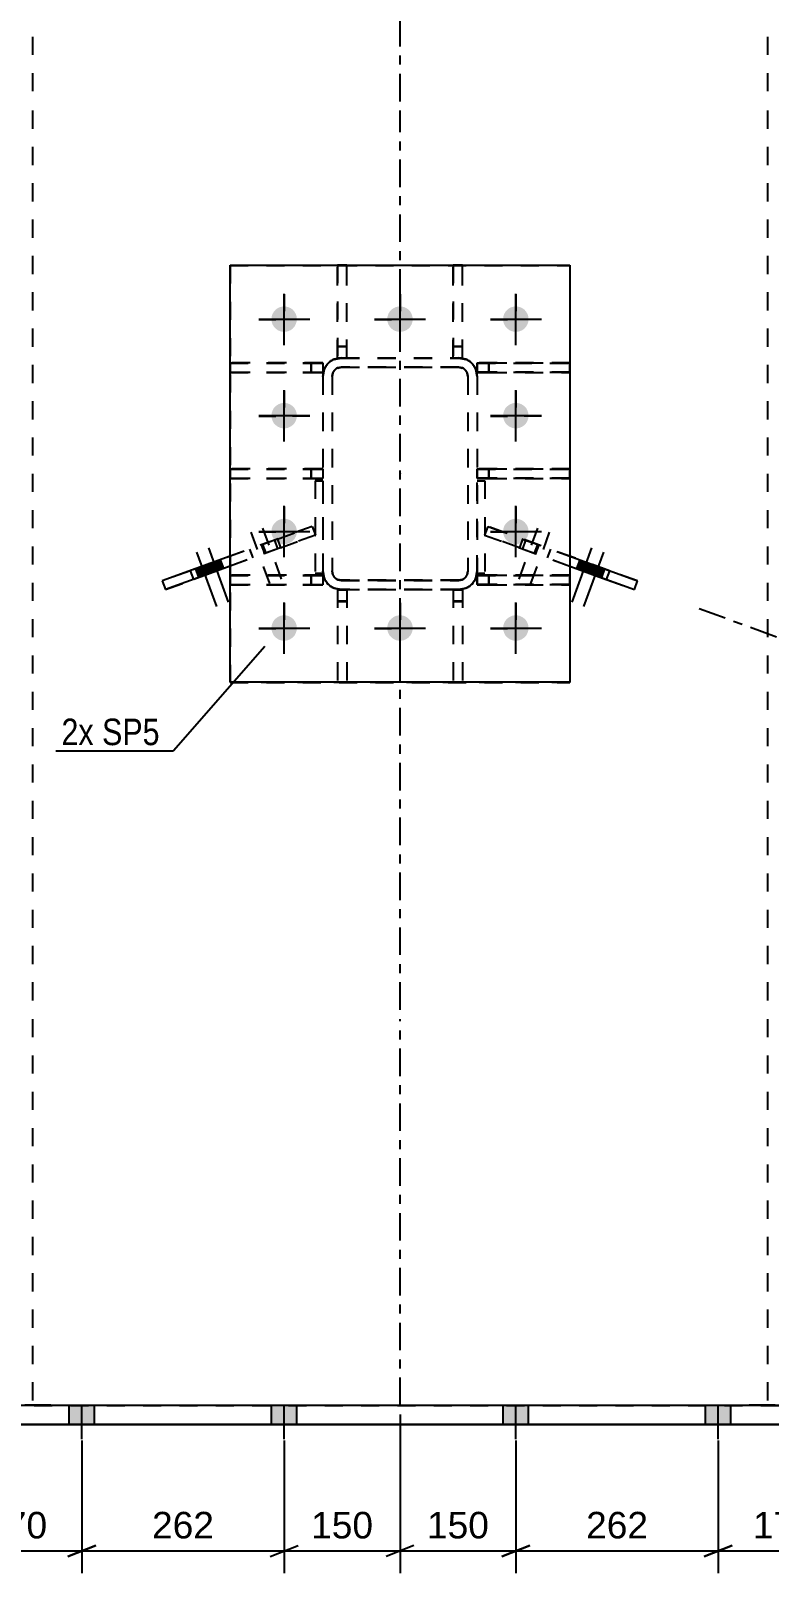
# Model space of a CAD drawing. Header units: millimetres. Extents: x -160 to 681, y -274 to 320.
# Drawn here: x 343.2 to 422.8, y -18.1 to 148.3 of the extents above; entities that cross this region are included whole.
import ezdxf

# ---------------------------------------------------------------- set-up
doc = ezdxf.new("R2010")
doc.units = ezdxf.units.MM
doc.linetypes.add('DXK_LINE_DOT2', pattern=[3.9198, 1.9599, -1.9599])
doc.linetypes.add('DXK_LINE_DOT3', pattern=[5.9187, 2.979, -0.9799, 0.9799, -0.9799])
doc.styles.add('Arial', font='ARIAL.TTF', dxfattribs={"height": 0.2})
doc.styles.add('Arial Narrow', font='ARIALN.TTF', dxfattribs={"height": 0.2})

# ---------------------------------------------------------------- blocks, each defined once
blk = doc.blocks.new('Part-284857079-5169 - 5050')
at = {"color": 7, "linetype": 'DXK_LINE_DOT2'}
for p, q in [((392.6, 89.54), (391.35, 89.54)), ((391.35, 89.54), (391.35, 89.54)), ((391.35, 89.54), (401.35, 89.54)), ((391.35, 89.54), (391.35, 88.54)), ((391.35, 88.54), (392.6, 88.54)), ((401.35, 88.54), (391.35, 88.54)), ((401.35, 89.54), (392.6, 89.54)), ((392.6, 89.54), (392.6, 88.54)), ((392.6, 88.54), (401.35, 88.54)), ((401.35, 89.54), (401.35, 88.54))]:
    blk.add_line(p, q, dxfattribs=at)
blk = doc.blocks.new('Bolt-284857079-5052 - 5050')
at = {"linetype": 'Continuous'}
for points in [[(403.82, 90.71), (402.41, 91.23), (402.07, 90.29), (403.48, 89.77)], [(405.09, 90.25), (403.68, 90.76), (403.34, 89.82), (404.75, 89.31)]]:
    blk.add_hatch(color=1, dxfattribs=at).paths.add_polyline_path(points)
at = {"color": 1, "linetype": 'DXK_LINE_DOT2'}
for p, q in [((397.84, 94.66), (395.71, 88.79)), ((396.57, 93.35), (396.23, 92.41)), ((399.12, 94.2), (396.98, 88.33)), ((397.84, 92.89), (397.5, 91.95)), ((397.98, 92.84), (397.64, 91.9)), ((399.25, 92.38), (398.91, 91.44))]:
    blk.add_line(p, q, dxfattribs=at)
at = {"color": 1, "linetype": 'Continuous'}
for p, q in [((403.69, 92.54), (401.55, 86.66)), ((404.96, 92.07), (402.82, 86.2)), ((402.41, 91.23), (402.07, 90.29)), ((403.68, 90.76), (403.34, 89.82)), ((403.82, 90.71), (403.48, 89.77)), ((405.09, 90.25), (404.75, 89.31))]:
    blk.add_line(p, q, dxfattribs=at)
blk = doc.blocks.new('Part-284857079-5150 - 5050')
at = {"color": 7, "linetype": 'DXK_LINE_DOT2'}
for p, q in [((374.83, 111.8), (374.68, 111.04)), ((374.68, 111.02), (374.83, 111.79)), ((376.68, 113.04), (375.92, 112.89)), ((375.92, 112.87), (376.68, 113.02)), ((376.3, 111.96), (376.68, 112.04)), ((376.68, 112.02), (376.3, 111.95)), ((376.68, 113.04), (389.35, 113.04)), ((376.68, 113.04), (376.68, 113.02)), ((376.68, 113.02), (389.35, 113.02)), ((376.68, 112.04), (389.35, 112.04)), ((376.68, 112.02), (376.68, 112.04)), ((389.35, 112.02), (376.68, 112.02)), ((389.35, 113.02), (389.35, 113.04)), ((390.11, 112.89), (389.35, 113.04)), ((389.35, 113.02), (390.11, 112.87)), ((389.35, 112.04), (389.35, 112.02)), ((389.35, 112.04), (389.73, 111.96)), ((389.73, 111.95), (389.35, 112.02)), ((391.35, 111.04), (391.2, 111.8)), ((391.2, 111.79), (391.35, 111.02)), ((374.68, 111.04), (374.68, 90.02)), ((375.68, 111.04), (375.76, 111.42)), ((375.76, 111.4), (375.68, 111.02)), ((375.68, 111.04), (375.68, 90.02)), ((375.76, 111.4), (375.76, 111.42)), ((390.27, 111.4), (390.27, 111.42)), ((390.27, 111.42), (390.35, 111.04)), ((390.35, 111.02), (390.27, 111.4)), ((390.35, 111.04), (390.35, 90.02)), ((391.35, 111.04), (391.35, 90.02)), ((374.68, 90.04), (374.83, 89.27)), ((374.83, 89.26), (374.68, 90.02)), ((375.76, 89.65), (375.68, 90.04)), ((375.68, 90.02), (375.76, 89.64)), ((390.35, 90.04), (390.27, 89.65)), ((390.27, 89.64), (390.35, 90.02)), ((391.2, 89.27), (391.35, 90.04)), ((391.35, 90.02), (391.2, 89.26)), ((374.83, 89.26), (374.83, 89.27)), ((376.68, 89.04), (376.3, 89.11)), ((376.3, 89.1), (376.68, 89.02)), ((376.68, 89.04), (389.35, 89.04)), ((376.68, 89.02), (376.68, 89.04)), ((389.35, 89.02), (376.68, 89.02)), ((389.73, 89.11), (389.35, 89.04)), ((389.35, 89.02), (389.73, 89.1)), ((389.35, 89.04), (389.35, 89.02)), ((391.2, 89.26), (391.2, 89.27)), ((375.92, 88.19), (376.68, 88.04)), ((376.68, 88.02), (375.92, 88.17)), ((376.68, 88.04), (389.35, 88.04)), ((376.68, 88.02), (376.68, 88.04)), ((389.35, 88.02), (376.68, 88.02)), ((389.35, 88.04), (390.11, 88.19)), ((390.11, 88.17), (389.35, 88.02)), ((389.35, 88.04), (389.35, 88.02))]:
    blk.add_line(p, q, dxfattribs=at)
at = {"color": 7, "linetype": 'DXK_LINE_DOT3'}
blk.add_line((383.02, 100.54), (383.02, 100.52), dxfattribs=at)
at = {"color": 7, "linetype": 'DXK_LINE_DOT2'}
for centre, radius, start, end in [((376.68, 111.04), 2, 112.5, 157.5), ((376.68, 111.02), 2, 112.5, 157.5), ((376.68, 111.04), 1, 112.5, 157.5), ((376.68, 111.02), 1, 112.5, 157.5), ((389.35, 111.04), 1, 22.5, 67.5), ((389.35, 111.02), 1, 22.5, 67.5), ((389.35, 111.04), 2, 22.5, 67.5), ((389.35, 111.02), 2, 22.5, 67.5), ((376.68, 90.04), 2, 202.5, 247.5), ((376.68, 90.02), 2, 202.5, 247.5), ((376.68, 90.04), 1, 202.5, 247.5), ((376.68, 90.02), 1, 202.5, 247.5), ((389.35, 90.04), 1, 292.5, 337.5), ((389.35, 90.02), 1, 292.5, 337.5), ((389.35, 90.04), 2, 292.5, 337.5), ((389.35, 90.02), 2, 292.5, 337.5)]:
    blk.add_arc(centre, radius, start, end, dxfattribs=at)
blk = doc.blocks.new('Bolt-284857079-5119 - 5050')
at = {"linetype": 'Continuous'}
for points in [[(318.97, -2.08), (321.72, -2.08), (321.72, 0.01), (318.97, 0.01)], [(318.97, -2.08), (321.72, -2.08), (321.72, 0.01), (318.97, 0.01)], [(318.97, -2.08), (321.72, -2.08), (321.72, 0), (318.97, 0)], [(333.14, -2.08), (335.89, -2.08), (335.89, 0.01), (333.14, 0.01)], [(333.14, -2.08), (335.89, -2.08), (335.89, 0.01), (333.14, 0.01)], [(333.14, -2.08), (335.89, -2.08), (335.89, 0), (333.14, 0)], [(347.31, -2.08), (350.06, -2.08), (350.06, 0.01), (347.31, 0.01)], [(347.31, -2.08), (350.06, -2.08), (350.06, 0.01), (347.31, 0.01)], [(369.14, -2.08), (371.89, -2.08), (371.89, 0.01), (369.14, 0.01)], [(369.14, -2.08), (371.89, -2.08), (371.89, 0.01), (369.14, 0.01)], [(394.14, -2.08), (396.89, -2.08), (396.89, 0.01), (394.14, 0.01)], [(394.14, -2.08), (396.89, -2.08), (396.89, 0.01), (394.14, 0.01)], [(415.97, -2.08), (418.72, -2.08), (418.72, 0.01), (415.97, 0.01)], [(415.97, -2.08), (418.72, -2.08), (418.72, 0.01), (415.97, 0.01)], [(430.14, -2.08), (432.89, -2.08), (432.89, 0.01), (430.14, 0.01)], [(430.14, -2.08), (432.89, -2.08), (432.89, 0.01), (430.14, 0.01)], [(430.14, -2.08), (432.89, -2.08), (432.89, 0), (430.14, 0)], [(444.31, -2.08), (447.06, -2.08), (447.06, 0.01), (444.31, 0.01)], [(444.31, -2.08), (447.06, -2.08), (447.06, 0.01), (444.31, 0.01)], [(444.31, -2.08), (447.06, -2.08), (447.06, 0), (444.31, 0)], [(318.97, -2.08), (321.72, -2.08), (321.72, 0), (318.97, 0)], [(318.97, -2.1), (321.72, -2.1), (321.72, -0.01), (318.97, -0.01)], [(318.97, -2.09), (321.72, -2.09), (321.72, -0.01), (318.97, -0.01)], [(318.97, -2.09), (321.72, -2.09), (321.72, -0.01), (318.97, -0.01)], [(318.97, -2.1), (321.72, -2.1), (321.72, -0.02), (318.97, -0.02)], [(333.14, -2.08), (335.89, -2.08), (335.89, 0), (333.14, 0)], [(333.14, -2.1), (335.89, -2.1), (335.89, -0.01), (333.14, -0.01)], [(333.14, -2.09), (335.89, -2.09), (335.89, -0.01), (333.14, -0.01)], [(333.14, -2.09), (335.89, -2.09), (335.89, -0.01), (333.14, -0.01)], [(333.14, -2.1), (335.89, -2.1), (335.89, -0.02), (333.14, -0.02)], [(347.31, -2.1), (350.06, -2.1), (350.06, -0.01), (347.31, -0.01)], [(347.31, -2.1), (350.06, -2.1), (350.06, -0.02), (347.31, -0.02)], [(369.14, -2.1), (371.89, -2.1), (371.89, -0.01), (369.14, -0.01)], [(369.14, -2.1), (371.89, -2.1), (371.89, -0.02), (369.14, -0.02)], [(394.14, -2.1), (396.89, -2.1), (396.89, -0.01), (394.14, -0.01)], [(394.14, -2.1), (396.89, -2.1), (396.89, -0.02), (394.14, -0.02)], [(415.97, -2.1), (418.72, -2.1), (418.72, -0.01), (415.97, -0.01)], [(415.97, -2.1), (418.72, -2.1), (418.72, -0.02), (415.97, -0.02)], [(430.14, -2.08), (432.89, -2.08), (432.89, 0), (430.14, 0)], [(430.14, -2.1), (432.89, -2.1), (432.89, -0.01), (430.14, -0.01)], [(430.14, -2.09), (432.89, -2.09), (432.89, -0.01), (430.14, -0.01)], [(430.14, -2.09), (432.89, -2.09), (432.89, -0.01), (430.14, -0.01)], [(430.14, -2.1), (432.89, -2.1), (432.89, -0.02), (430.14, -0.02)], [(444.31, -2.08), (447.06, -2.08), (447.06, 0), (444.31, 0)], [(444.31, -2.1), (447.06, -2.1), (447.06, -0.01), (444.31, -0.01)], [(444.31, -2.09), (447.06, -2.09), (447.06, -0.01), (444.31, -0.01)], [(444.31, -2.09), (447.06, -2.09), (447.06, -0.01), (444.31, -0.01)], [(444.31, -2.1), (447.06, -2.1), (447.06, -0.02), (444.31, -0.02)]]:
    blk.add_hatch(color=1, dxfattribs=at).paths.add_polyline_path(points)
at = {"color": 1, "linetype": 'Continuous'}
for p, q in [((318.97, -2.08), (318.97, 0.01)), ((318.97, -2.08), (318.97, 0.01)), ((318.97, -2.08), (318.97, 0)), ((320.35, -3.66), (320.35, 0.01)), ((320.35, -3.66), (320.35, 0.01)), ((320.35, -3.66), (320.35, 0)), ((321.72, -2.08), (321.72, 0.01)), ((321.72, -2.08), (321.72, 0.01)), ((321.72, -2.08), (321.72, 0)), ((333.14, -2.08), (333.14, 0.01)), ((333.14, -2.08), (333.14, 0.01)), ((333.14, -2.08), (333.14, 0)), ((334.52, -3.66), (334.52, 0.01)), ((334.52, -3.66), (334.52, 0.01)), ((334.52, -3.66), (334.52, 0)), ((335.89, -2.08), (335.89, 0.01)), ((335.89, -2.08), (335.89, 0.01)), ((335.89, -2.08), (335.89, 0)), ((347.31, -2.08), (347.31, 0.01)), ((347.31, -2.08), (347.31, 0.01)), ((348.68, -3.66), (348.68, 0.01)), ((348.68, -3.66), (348.68, 0.01)), ((350.06, -2.08), (350.06, 0.01)), ((350.06, -2.08), (350.06, 0.01)), ((369.14, -2.08), (369.14, 0.01)), ((369.14, -2.08), (369.14, 0.01)), ((370.52, -3.66), (370.52, 0.01)), ((370.52, -3.66), (370.52, 0.01)), ((371.89, -2.08), (371.89, 0.01)), ((371.89, -2.08), (371.89, 0.01)), ((394.14, -2.08), (394.14, 0.01)), ((394.14, -2.08), (394.14, 0.01)), ((395.52, -3.66), (395.52, 0.01)), ((395.52, -3.66), (395.52, 0.01)), ((396.89, -2.08), (396.89, 0.01)), ((396.89, -2.08), (396.89, 0.01)), ((415.97, -2.08), (415.97, 0.01)), ((415.97, -2.08), (415.97, 0.01)), ((417.35, -3.66), (417.35, 0.01)), ((417.35, -3.66), (417.35, 0.01)), ((418.72, -2.08), (418.72, 0.01)), ((418.72, -2.08), (418.72, 0.01)), ((430.14, -2.08), (430.14, 0.01)), ((430.14, -2.08), (430.14, 0.01)), ((430.14, -2.08), (430.14, 0)), ((431.52, -3.66), (431.52, 0.01)), ((431.52, -3.66), (431.52, 0.01)), ((431.52, -3.66), (431.52, 0)), ((432.89, -2.08), (432.89, 0.01)), ((432.89, -2.08), (432.89, 0.01)), ((432.89, -2.08), (432.89, 0)), ((444.31, -2.08), (444.31, 0.01)), ((444.31, -2.08), (444.31, 0.01)), ((444.31, -2.08), (444.31, 0)), ((445.68, -3.66), (445.68, 0.01)), ((445.68, -3.66), (445.68, 0.01)), ((445.68, -3.66), (445.68, 0)), ((447.06, -2.08), (447.06, 0.01)), ((447.06, -2.08), (447.06, 0.01)), ((447.06, -2.08), (447.06, 0)), ((318.97, -2.08), (318.97, 0)), ((318.97, -2.1), (318.97, -0.01)), ((318.97, -2.09), (318.97, -0.01)), ((318.97, -2.09), (318.97, -0.01)), ((318.97, -2.1), (318.97, -0.02)), ((320.35, -3.67), (320.35, 0)), ((320.35, -3.68), (320.35, -0.01)), ((320.35, -3.68), (320.35, -0.01)), ((320.35, -3.67), (320.35, -0.01)), ((320.35, -3.68), (320.35, -0.02)), ((321.72, -2.08), (321.72, 0)), ((321.72, -2.1), (321.72, -0.01)), ((321.72, -2.09), (321.72, -0.01)), ((321.72, -2.09), (321.72, -0.01)), ((321.72, -2.1), (321.72, -0.02)), ((333.14, -2.08), (333.14, 0)), ((333.14, -2.1), (333.14, -0.01)), ((333.14, -2.09), (333.14, -0.01)), ((333.14, -2.09), (333.14, -0.01)), ((333.14, -2.1), (333.14, -0.02)), ((334.52, -3.67), (334.52, 0)), ((334.52, -3.68), (334.52, -0.01)), ((334.52, -3.68), (334.52, -0.01)), ((334.52, -3.67), (334.52, -0.01)), ((334.52, -3.68), (334.52, -0.02)), ((335.89, -2.08), (335.89, 0)), ((335.89, -2.1), (335.89, -0.01)), ((335.89, -2.09), (335.89, -0.01)), ((335.89, -2.09), (335.89, -0.01)), ((335.89, -2.1), (335.89, -0.02)), ((347.31, -2.1), (347.31, -0.01)), ((347.31, -2.1), (347.31, -0.02)), ((348.68, -3.68), (348.68, -0.01)), ((348.68, -3.68), (348.68, -0.02)), ((350.06, -2.1), (350.06, -0.01)), ((350.06, -2.1), (350.06, -0.02)), ((369.14, -2.1), (369.14, -0.01)), ((369.14, -2.1), (369.14, -0.02)), ((370.52, -3.68), (370.52, -0.01)), ((370.52, -3.68), (370.52, -0.02)), ((371.89, -2.1), (371.89, -0.01)), ((371.89, -2.1), (371.89, -0.02)), ((394.14, -2.1), (394.14, -0.01)), ((394.14, -2.1), (394.14, -0.02)), ((395.52, -3.68), (395.52, -0.01)), ((395.52, -3.68), (395.52, -0.02)), ((396.89, -2.1), (396.89, -0.01)), ((396.89, -2.1), (396.89, -0.02)), ((415.97, -2.1), (415.97, -0.01)), ((415.97, -2.1), (415.97, -0.02)), ((417.35, -3.68), (417.35, -0.01)), ((417.35, -3.68), (417.35, -0.02)), ((418.72, -2.1), (418.72, -0.01)), ((418.72, -2.1), (418.72, -0.02)), ((430.14, -2.08), (430.14, 0)), ((430.14, -2.1), (430.14, -0.01)), ((430.14, -2.09), (430.14, -0.01)), ((430.14, -2.09), (430.14, -0.01)), ((430.14, -2.1), (430.14, -0.02)), ((431.52, -3.67), (431.52, 0)), ((431.52, -3.68), (431.52, -0.01)), ((431.52, -3.68), (431.52, -0.01)), ((431.52, -3.67), (431.52, -0.01)), ((431.52, -3.68), (431.52, -0.02)), ((432.89, -2.08), (432.89, 0)), ((432.89, -2.1), (432.89, -0.01)), ((432.89, -2.09), (432.89, -0.01)), ((432.89, -2.09), (432.89, -0.01)), ((432.89, -2.1), (432.89, -0.02)), ((444.31, -2.08), (444.31, 0)), ((444.31, -2.1), (444.31, -0.01)), ((444.31, -2.09), (444.31, -0.01)), ((444.31, -2.09), (444.31, -0.01)), ((444.31, -2.1), (444.31, -0.02)), ((445.68, -3.67), (445.68, 0)), ((445.68, -3.68), (445.68, -0.01)), ((445.68, -3.68), (445.68, -0.01)), ((445.68, -3.67), (445.68, -0.01)), ((445.68, -3.68), (445.68, -0.02)), ((447.06, -2.08), (447.06, 0)), ((447.06, -2.1), (447.06, -0.01)), ((447.06, -2.09), (447.06, -0.01)), ((447.06, -2.09), (447.06, -0.01)), ((447.06, -2.1), (447.06, -0.02))]:
    blk.add_line(p, q, dxfattribs=at)
blk = doc.blocks.new('Part-284857079-5211 - 5050')
at = {"color": 2, "linetype": 'Continuous'}
for p, q in [((312.18, -2.1), (312.18, 0.01)), ((312.18, 0.01), (453.85, 0.01)), ((453.85, -2.1), (453.85, 0.01)), ((312.18, -2.07), (312.18, -2.1)), ((453.85, -2.07), (312.18, -2.07)), ((312.18, -2.1), (453.85, -2.1)), ((453.85, -2.07), (453.85, -2.1))]:
    blk.add_line(p, q, dxfattribs=at)
at = {"color": 7, "linetype": 'DXK_LINE_DOT2'}
blk.add_line((312.18, -0.02), (453.85, -0.02), dxfattribs=at)
blk = doc.blocks.new('Part-284857079-5129 - 5050')
at = {"color": 7, "linetype": 'DXK_LINE_DOT2'}
for p, q in [((364.68, 100), (364.68, 101)), ((364.68, 101), (374.68, 101)), ((364.68, 101), (373.43, 101)), ((374.68, 100), (364.68, 100)), ((364.68, 100), (373.43, 100)), ((373.43, 100), (373.43, 101)), ((373.43, 101), (374.68, 101)), ((373.43, 100), (374.68, 100)), ((374.68, 101), (374.68, 100)), ((374.68, 100), (374.68, 100))]:
    blk.add_line(p, q, dxfattribs=at)
blk = doc.blocks.new('Part-284857079-5156 - 5050')
at = {"color": 7, "linetype": 'DXK_LINE_DOT2'}
for p, q in [((392.48, 94.84), (392.14, 93.9)), ((392.48, 94.84), (392.14, 93.9)), ((392.14, 93.9), (392.14, 93.9)), ((395.91, 92.53), (392.14, 93.9)), ((392.14, 93.9), (401.35, 90.55)), ((392.48, 94.84), (392.48, 94.84)), ((392.48, 94.84), (396.25, 93.47)), ((405.62, 90.06), (392.48, 94.84)), ((396.25, 93.47), (395.91, 92.53)), ((396.25, 93.47), (401.35, 91.61)), ((395.91, 92.53), (401.35, 90.55)), ((405.62, 90.06), (405.27, 89.12)), ((408.66, 88.95), (405.62, 90.06)), ((405.27, 89.12), (408.32, 88.01))]:
    blk.add_line(p, q, dxfattribs=at)
at = {"color": 2, "linetype": 'Continuous'}
for p, q in [((401.35, 91.61), (408.66, 88.95)), ((401.35, 90.55), (408.32, 88.01)), ((401.35, 90.55), (405.27, 89.12)), ((408.32, 88.01), (408.66, 88.95))]:
    blk.add_line(p, q, dxfattribs=at)
blk = doc.blocks.new('Part-284857079-5127 - 5050')
at = {"color": 7, "linetype": 'DXK_LINE_DOT2'}
for p, q in [((388.77, 113), (388.77, 123)), ((388.77, 123), (389.77, 123)), ((389.77, 113), (389.77, 123)), ((388.77, 114.25), (389.77, 114.25)), ((388.77, 113), (389.77, 113)), ((389.77, 113), (388.77, 113)), ((388.77, 113), (388.77, 113)), ((389.77, 113), (389.77, 113))]:
    blk.add_line(p, q, dxfattribs=at)
blk = doc.blocks.new('Part-284857079-5101 - 5050')
at = {"color": 7, "linetype": 'DXK_LINE_DOT2'}
for p, q in [((374.83, 111.77), (374.68, 111.01)), ((374.68, 111), (374.83, 111.76)), ((376.68, 113.01), (375.92, 112.85)), ((375.92, 112.85), (376.68, 113)), ((376.3, 111.93), (376.68, 112.01)), ((376.68, 112), (376.3, 111.92)), ((376.68, 113.01), (389.35, 113.01)), ((376.68, 113.01), (376.68, 113)), ((376.68, 113), (389.35, 113)), ((376.68, 112.01), (389.35, 112.01)), ((376.68, 112), (376.68, 112.01)), ((389.35, 112), (376.68, 112)), ((389.35, 113), (389.35, 113.01)), ((390.11, 112.85), (389.35, 113.01)), ((389.35, 113), (390.11, 112.85)), ((389.35, 112.01), (389.35, 112)), ((389.35, 112.01), (389.73, 111.93)), ((389.73, 111.92), (389.35, 112)), ((391.35, 111.01), (391.2, 111.77)), ((391.2, 111.76), (391.35, 111)), ((374.68, 111.01), (374.68, 90)), ((375.68, 111.01), (375.76, 111.39)), ((375.76, 111.38), (375.68, 111)), ((375.68, 111.01), (375.68, 90)), ((375.76, 111.38), (375.76, 111.39)), ((390.27, 111.38), (390.27, 111.39)), ((390.27, 111.39), (390.35, 111.01)), ((390.35, 111), (390.27, 111.38)), ((390.35, 111.01), (390.35, 90)), ((391.35, 111.01), (391.35, 90)), ((374.68, 90.01), (374.83, 89.24)), ((374.83, 89.23), (374.68, 90)), ((375.76, 89.62), (375.68, 90.01)), ((375.68, 90), (375.76, 89.62)), ((390.35, 90.01), (390.27, 89.62)), ((390.27, 89.62), (390.35, 90)), ((391.2, 89.24), (391.35, 90.01)), ((391.35, 90), (391.2, 89.23)), ((374.83, 89.23), (374.83, 89.24)), ((376.68, 89.01), (376.3, 89.08)), ((376.3, 89.07), (376.68, 89)), ((376.68, 89.01), (389.35, 89.01)), ((376.68, 89), (376.68, 89.01)), ((389.35, 89), (376.68, 89)), ((389.73, 89.08), (389.35, 89.01)), ((389.35, 89), (389.73, 89.07)), ((389.35, 89.01), (389.35, 89)), ((391.2, 89.23), (391.2, 89.24)), ((375.92, 88.16), (376.68, 88.01)), ((376.68, 88), (375.92, 88.15)), ((376.68, 88.01), (389.35, 88.01)), ((376.68, 88), (376.68, 88.01)), ((389.35, 88), (376.68, 88)), ((389.35, 88.01), (390.11, 88.16)), ((390.11, 88.15), (389.35, 88)), ((389.35, 88.01), (389.35, 88))]:
    blk.add_line(p, q, dxfattribs=at)
at = {"color": 7, "linetype": 'DXK_LINE_DOT3'}
blk.add_line((383.02, 100.51), (383.02, 100.5), dxfattribs=at)
at = {"color": 7, "linetype": 'DXK_LINE_DOT2'}
for centre, radius, start, end in [((376.68, 111), 2, 112.5, 157.5), ((376.68, 111.01), 2, 112.5, 157.5), ((376.68, 111.01), 1, 112.5, 157.5), ((376.68, 111), 1, 112.5, 157.5), ((389.35, 111.01), 1, 22.5, 67.5), ((389.35, 111), 1, 22.5, 67.5), ((389.35, 111), 2, 22.5, 67.5), ((389.35, 111.01), 2, 22.5, 67.5), ((376.68, 90.01), 2, 202.5, 247.5), ((376.68, 90), 2, 202.5, 247.5), ((376.68, 90), 1, 202.5, 247.5), ((376.68, 90.01), 1, 202.5, 247.5), ((389.35, 90), 1, 292.5, 337.5), ((389.35, 90.01), 1, 292.5, 337.5), ((389.35, 90.01), 2, 292.5, 337.5), ((389.35, 90), 2, 292.5, 337.5)]:
    blk.add_arc(centre, radius, start, end, dxfattribs=at)
blk = doc.blocks.new('Part-284857079-5154 - 5050')
at = {"color": 2, "linetype": 'Continuous'}
for p, q in [((424.68, 89.21), (440.34, 83.51)), ((447, 81.09), (448.18, 80.66)), ((424.68, 75.91), (436.07, 71.76)), ((424.68, 75.91), (436.07, 71.77)), ((442.73, 69.34), (443.9, 68.92)), ((442.73, 69.34), (443.9, 68.92))]:
    blk.add_line(p, q, dxfattribs=at)
at = {"color": 7, "linetype": 'DXK_LINE_DOT2'}
for p, q in [((424.68, 89.21), (424.68, 89.21)), ((424.68, 89.21), (424.68, 75.91)), ((424.68, 89.21), (448.18, 80.66)), ((424.68, 88.68), (448, 80.19)), ((424.68, 88.68), (448, 80.19)), ((440.34, 83.51), (447, 81.09)), ((448, 80.19), (444.11, 69.49)), ((447.96, 80.08), (444.11, 69.5)), ((447.9, 79.9), (444.12, 69.52)), ((447.95, 80.06), (444.18, 69.68)), ((447.95, 80.05), (447.9, 79.9)), ((447.99, 80.16), (447.95, 80.05)), ((447.95, 80.06), (447.99, 80.16)), ((448.07, 80.39), (447.96, 80.08)), ((448, 80.19), (447.99, 80.16)), ((447.99, 80.16), (448, 80.19)), ((448, 80.19), (448.07, 80.39)), ((448, 80.19), (448, 80.19)), ((448.07, 80.39), (448.15, 80.59)), ((448.15, 80.59), (448.07, 80.39)), ((448.15, 80.59), (448.18, 80.66)), ((448.18, 80.66), (448.15, 80.59)), ((448.18, 80.66), (448.18, 80.66)), ((424.68, 76.44), (444.07, 69.39)), ((424.68, 76.44), (444.07, 69.38)), ((436.07, 71.77), (442.73, 69.34)), ((436.07, 71.76), (442.73, 69.34)), ((443.93, 68.99), (443.9, 68.92)), ((443.9, 68.91), (443.93, 68.99)), ((443.9, 68.92), (443.9, 68.91)), ((443.9, 68.92), (443.9, 68.91)), ((444, 69.19), (443.93, 68.99)), ((443.93, 68.99), (444, 69.19)), ((444.11, 69.5), (444, 69.19)), ((444, 69.19), (444.11, 69.49)), ((444.08, 69.42), (444.07, 69.38)), ((444.07, 69.39), (444.08, 69.42)), ((444.07, 69.38), (444.07, 69.39)), ((444.12, 69.52), (444.08, 69.42)), ((444.08, 69.42), (444.12, 69.52)), ((444.12, 69.52), (444.18, 69.68))]:
    blk.add_line(p, q, dxfattribs=at)
at = {"color": 7, "linetype": 'DXK_LINE_DOT3'}
blk.add_line((415.29, 85.98), (455.43, 71.37), dxfattribs=at)
blk = doc.blocks.new('Part-284857079-5157 - 5050')
at = {"color": 7, "linetype": 'DXK_LINE_DOT2'}
for p, q in [((374.68, 99.76), (373.85, 99.76)), ((373.85, 99.76), (373.85, 89.76)), ((373.85, 99.76), (374.68, 99.76)), ((374.68, 99.76), (374.68, 89.76)), ((373.85, 89.76), (374.68, 89.76)), ((374.68, 89.76), (373.85, 89.76))]:
    blk.add_line(p, q, dxfattribs=at)
blk = doc.blocks.new('Part-284857079-5128 - 5050')
at = {"color": 7, "linetype": 'DXK_LINE_DOT2'}
for p, q in [((364.68, 88.54), (364.68, 89.54)), ((364.68, 89.54), (374.68, 89.54)), ((364.68, 89.54), (373.43, 89.54)), ((374.68, 88.54), (364.68, 88.54)), ((364.68, 88.54), (373.43, 88.54)), ((373.43, 88.54), (373.43, 89.54)), ((373.43, 89.54), (374.68, 89.54)), ((373.43, 88.54), (374.68, 88.54)), ((374.68, 89.54), (374.68, 88.54)), ((374.68, 88.54), (374.68, 88.54))]:
    blk.add_line(p, q, dxfattribs=at)
blk = doc.blocks.new('Part-284857079-5139 - 5050')
at = {"color": 2, "linetype": 'Continuous'}
for p, q in [((364.68, 78.04), (364.68, 123.04)), ((364.68, 123.04), (401.35, 123.04)), ((401.35, 123.04), (401.35, 78.04)), ((401.35, 78.04), (364.68, 78.04)), ((364.68, 78.04), (364.68, 78.04)), ((401.35, 78.04), (401.35, 78.04))]:
    blk.add_line(p, q, dxfattribs=at)
at = {"color": 7, "linetype": 'DXK_LINE_DOT2'}
for p, q in [((364.68, 123.04), (401.35, 123.04)), ((364.68, 78.04), (401.35, 78.04)), ((364.68, 78.04), (364.68, 78.04)), ((401.35, 78.04), (401.35, 78.04))]:
    blk.add_line(p, q, dxfattribs=at)
blk = doc.blocks.new('Part-284857079-5149 - 5050')
at = {"color": 7, "linetype": 'DXK_LINE_DOT2'}
for p, q in [((364.68, 123), (364.68, 78)), ((364.68, 123), (401.35, 123)), ((364.68, 123), (401.35, 123)), ((401.35, 123), (401.35, 78)), ((364.68, 78), (364.68, 78)), ((364.68, 78), (401.35, 78)), ((401.35, 78), (364.68, 78)), ((401.35, 78), (401.35, 78))]:
    blk.add_line(p, q, dxfattribs=at)
blk = doc.blocks.new('Bolt-284857079-5158 - 5050')
at = {"linetype": 'Continuous'}
for points in [[(362.35, 90.76), (360.94, 90.25), (361.28, 89.31), (362.69, 89.82)], [(363.62, 91.22), (362.21, 90.71), (362.55, 89.77), (363.96, 90.28)]]:
    blk.add_hatch(color=1, dxfattribs=at).paths.add_polyline_path(points)
at = {"color": 1, "linetype": 'DXK_LINE_DOT2'}
for p, q in [((366.92, 94.2), (369.05, 88.33)), ((368.19, 94.66), (370.33, 88.79)), ((369.46, 93.35), (369.8, 92.41)), ((366.78, 92.38), (367.12, 91.44)), ((368.05, 92.84), (368.4, 91.9)), ((368.19, 92.89), (368.53, 91.95))]:
    blk.add_line(p, q, dxfattribs=at)
at = {"color": 1, "linetype": 'Continuous'}
for p, q in [((361.07, 92.07), (363.21, 86.2)), ((362.35, 92.53), (364.48, 86.66)), ((360.94, 90.25), (361.28, 89.31)), ((362.21, 90.71), (362.55, 89.77)), ((362.35, 90.76), (362.69, 89.82)), ((363.62, 91.22), (363.96, 90.28))]:
    blk.add_line(p, q, dxfattribs=at)
blk = doc.blocks.new('Part-284857079-5164 - 5050')
at = {"color": 7, "linetype": 'DXK_LINE_DOT2'}
for p, q in [((373.55, 94.84), (360.42, 90.06)), ((373.89, 93.9), (364.68, 90.55)), ((369.78, 93.47), (364.68, 91.61)), ((369.78, 93.47), (373.55, 94.84)), ((369.78, 93.47), (370.13, 92.53)), ((370.13, 92.53), (373.89, 93.9)), ((373.55, 94.84), (373.55, 94.84)), ((373.55, 94.84), (373.89, 93.9)), ((373.55, 94.84), (373.89, 93.9)), ((373.89, 93.9), (373.89, 93.9)), ((370.13, 92.53), (364.68, 90.55)), ((360.42, 90.06), (357.37, 88.95)), ((360.76, 89.12), (360.42, 90.06)), ((357.71, 88.01), (360.76, 89.12))]:
    blk.add_line(p, q, dxfattribs=at)
at = {"color": 2, "linetype": 'Continuous'}
for p, q in [((364.68, 91.61), (357.37, 88.95)), ((364.68, 90.55), (357.71, 88.01)), ((364.68, 90.55), (360.76, 89.12)), ((357.37, 88.95), (357.71, 88.01))]:
    blk.add_line(p, q, dxfattribs=at)
blk = doc.blocks.new('Part-284857079-5165 - 5050')
at = {"color": 7, "linetype": 'DXK_LINE_DOT2'}
for p, q in [((391.35, 99.76), (392.18, 99.76)), ((391.35, 89.76), (391.35, 99.76)), ((391.35, 99.76), (392.18, 99.76)), ((392.18, 99.76), (392.18, 89.76)), ((392.18, 89.76), (391.35, 89.76)), ((392.18, 89.76), (391.35, 89.76))]:
    blk.add_line(p, q, dxfattribs=at)
blk = doc.blocks.new('Part-284857079-5166 - 5050')
at = {"color": 7, "linetype": 'DXK_LINE_DOT2'}
for p, q in [((376.27, 88), (376.27, 88)), ((376.27, 88), (376.27, 78)), ((376.27, 88), (377.27, 88)), ((376.27, 88), (377.27, 88)), ((376.27, 86.75), (377.27, 86.75)), ((377.27, 88), (377.27, 88)), ((377.27, 88), (377.27, 78)), ((377.27, 78), (376.27, 78))]:
    blk.add_line(p, q, dxfattribs=at)
blk = doc.blocks.new('Part-284857079-5167 - 5050')
at = {"color": 7, "linetype": 'DXK_LINE_DOT2'}
for p, q in [((388.77, 88), (388.77, 88)), ((388.77, 88), (388.77, 78)), ((388.77, 88), (389.77, 88)), ((388.77, 88), (389.77, 88)), ((388.77, 86.75), (389.77, 86.75)), ((389.77, 88), (389.77, 88)), ((389.77, 88), (389.77, 78)), ((389.77, 78), (388.77, 78))]:
    blk.add_line(p, q, dxfattribs=at)
blk = doc.blocks.new('Part-284857079-5168 - 5050')
at = {"color": 7, "linetype": 'DXK_LINE_DOT2'}
for p, q in [((392.6, 112.46), (391.35, 112.46)), ((391.35, 112.46), (391.35, 112.46)), ((391.35, 112.46), (401.35, 112.46)), ((391.35, 112.46), (391.35, 111.46)), ((401.35, 112.46), (392.6, 112.46)), ((392.6, 112.46), (392.6, 111.46)), ((401.35, 112.46), (401.35, 111.46)), ((391.35, 111.46), (392.6, 111.46)), ((401.35, 111.46), (391.35, 111.46)), ((392.6, 111.46), (401.35, 111.46))]:
    blk.add_line(p, q, dxfattribs=at)
blk = doc.blocks.new('Part-284857079-5170 - 5050')
at = {"color": 7, "linetype": 'DXK_LINE_DOT2'}
for p, q in [((392.6, 101), (391.35, 101)), ((391.35, 101), (391.35, 101)), ((391.35, 101), (401.35, 101)), ((391.35, 101), (391.35, 100)), ((391.35, 100), (392.6, 100)), ((401.35, 100), (391.35, 100)), ((401.35, 101), (392.6, 101)), ((392.6, 101), (392.6, 100)), ((392.6, 100), (401.35, 100)), ((401.35, 101), (401.35, 100))]:
    blk.add_line(p, q, dxfattribs=at)
blk = doc.blocks.new('Part-284857079-5171 - 5050')
at = {"color": 7, "linetype": 'DXK_LINE_DOT2'}
for p, q in [((364.68, 111.46), (364.68, 112.46)), ((364.68, 112.46), (374.68, 112.46)), ((364.68, 112.46), (373.43, 112.46)), ((373.43, 111.46), (373.43, 112.46)), ((373.43, 112.46), (374.68, 112.46)), ((374.68, 112.46), (374.68, 111.46)), ((374.68, 111.46), (364.68, 111.46)), ((364.68, 111.46), (373.43, 111.46)), ((373.43, 111.46), (374.68, 111.46)), ((374.68, 111.46), (374.68, 111.46))]:
    blk.add_line(p, q, dxfattribs=at)
blk = doc.blocks.new('Part-284857079-5172 - 5050')
at = {"color": 7, "linetype": 'DXK_LINE_DOT2'}
for p, q in [((374.68, 101.04), (364.68, 101.04)), ((364.68, 101.04), (373.43, 101.04)), ((364.68, 101.04), (364.68, 100.04)), ((364.68, 100.04), (374.68, 100.04)), ((364.68, 100.04), (373.43, 100.04)), ((373.43, 101.04), (374.68, 101.04)), ((373.43, 101.04), (373.43, 100.04)), ((373.43, 100.04), (374.68, 100.04)), ((374.68, 101.04), (374.68, 101.04)), ((374.68, 101.04), (374.68, 100.04))]:
    blk.add_line(p, q, dxfattribs=at)
blk = doc.blocks.new('Part-284857079-5173 - 5050')
at = {"color": 2, "linetype": 'Continuous'}
for p, q in [((376.27, 123.04), (376.27, 123.04)), ((377.27, 123.04), (376.27, 123.04)), ((377.27, 123.04), (377.27, 123.04))]:
    blk.add_line(p, q, dxfattribs=at)
at = {"color": 7, "linetype": 'DXK_LINE_DOT2'}
for p, q in [((376.27, 123.04), (376.27, 113.04)), ((377.27, 113.04), (377.27, 123.04)), ((376.27, 114.29), (377.27, 114.29)), ((376.27, 113.04), (376.27, 113.04)), ((376.27, 113.04), (377.27, 113.04)), ((376.27, 113.04), (377.27, 113.04)), ((377.27, 113.04), (377.27, 113.04))]:
    blk.add_line(p, q, dxfattribs=at)
blk = doc.blocks.new('Part-284857079-5174 - 5050')
at = {"color": 2, "linetype": 'Continuous'}
for p, q in [((388.77, 123.04), (388.77, 123.04)), ((389.77, 123.04), (388.77, 123.04)), ((389.77, 123.04), (389.77, 123.04))]:
    blk.add_line(p, q, dxfattribs=at)
at = {"color": 7, "linetype": 'DXK_LINE_DOT2'}
for p, q in [((388.77, 123.04), (388.77, 113.04)), ((389.77, 113.04), (389.77, 123.04)), ((388.77, 114.29), (389.77, 114.29)), ((388.77, 113.04), (388.77, 113.04)), ((388.77, 113.04), (389.77, 113.04)), ((388.77, 113.04), (389.77, 113.04)), ((389.77, 113.04), (389.77, 113.04))]:
    blk.add_line(p, q, dxfattribs=at)
blk = doc.blocks.new('Part-284857079-5175 - 5050')
at = {"color": 7, "linetype": 'DXK_LINE_DOT2'}
for p, q in [((376.27, 88.04), (377.27, 88.04)), ((377.27, 88.04), (376.27, 88.04)), ((376.27, 88.04), (376.27, 88.04)), ((376.27, 88.04), (376.27, 78.04)), ((376.27, 86.79), (377.27, 86.79)), ((377.27, 88.04), (377.27, 88.04)), ((377.27, 88.04), (377.27, 78.04)), ((376.27, 78.04), (377.27, 78.04))]:
    blk.add_line(p, q, dxfattribs=at)
blk = doc.blocks.new('Part-284857079-5176 - 5050')
at = {"color": 7, "linetype": 'DXK_LINE_DOT2'}
for p, q in [((388.77, 88.04), (389.77, 88.04)), ((389.77, 88.04), (388.77, 88.04)), ((388.77, 88.04), (388.77, 88.04)), ((388.77, 88.04), (388.77, 78.04)), ((388.77, 86.79), (389.77, 86.79)), ((389.77, 88.04), (389.77, 88.04)), ((389.77, 88.04), (389.77, 78.04)), ((388.77, 78.04), (389.77, 78.04))]:
    blk.add_line(p, q, dxfattribs=at)
blk = doc.blocks.new('Part-284857079-5177 - 5050')
at = {"color": 7, "linetype": 'DXK_LINE_DOT2'}
for p, q in [((376.27, 113), (376.27, 123)), ((376.27, 123), (377.27, 123)), ((377.27, 113), (377.27, 123)), ((376.27, 114.25), (377.27, 114.25)), ((376.27, 113), (377.27, 113)), ((377.27, 113), (376.27, 113)), ((376.27, 113), (376.27, 113)), ((377.27, 113), (377.27, 113))]:
    blk.add_line(p, q, dxfattribs=at)
blk = doc.blocks.new('Part-284857079-5324 - 5050')
at = {"color": 7, "linetype": 'DXK_LINE_DOT2'}
for p, q in [((343.35, 210.39), (343.35, 140.71)), ((422.68, 210.39), (422.68, 140.71)), ((343.35, 139.71), (343.35, 42.67)), ((422.68, 139.71), (422.68, 42.67)), ((343.35, 41.67), (343.35, 0)), ((422.68, 41.67), (422.68, 0)), ((343.82, 0), (342.52, 0)), ((343.35, -0.01), (343.35, 0.01)), ((343.35, -0.01), (343.35, 0)), ((343.35, 0), (343.5, 0)), ((343.5, 0), (343.93, 0)), ((345.35, 0), (343.82, 0)), ((343.93, 0), (344.58, 0)), ((344.58, 0), (345.35, 0)), ((345.35, 0), (420.68, 0)), ((345.35, 0), (420.68, 0)), ((420.68, 0), (421.45, 0)), ((422.21, 0), (420.68, 0)), ((421.45, 0), (422.1, 0)), ((422.1, 0), (422.53, 0)), ((423.51, 0), (422.21, 0)), ((422.53, 0), (422.68, 0)), ((422.68, -0.01), (422.68, 0.01)), ((422.68, -0.01), (422.68, 0)), ((342.52, -0.01), (343.82, -0.01)), ((343.5, -0.01), (343.35, -0.01)), ((343.93, -0.01), (343.5, -0.01)), ((343.82, -0.01), (345.35, -0.01)), ((344.58, -0.01), (343.93, -0.01)), ((345.35, -0.01), (344.58, -0.01)), ((345.35, -0.01), (420.68, -0.01)), ((345.35, -0.01), (420.68, -0.01)), ((421.45, -0.01), (420.68, -0.01)), ((420.68, -0.01), (422.21, -0.01)), ((422.1, -0.01), (421.45, -0.01)), ((422.53, -0.01), (422.1, -0.01)), ((422.21, -0.01), (423.51, -0.01)), ((422.68, -0.01), (422.53, -0.01))]:
    blk.add_line(p, q, dxfattribs=at)
at = {"color": 7, "linetype": 'DXK_LINE_DOT3'}
for p, q in [((383.02, 140.71), (383.02, 210.39)), ((383.02, 42.67), (383.02, 139.71)), ((383.02, 0), (383.02, 41.67))]:
    blk.add_line(p, q, dxfattribs=at)
blk = doc.blocks.new('Bolt-284857079-5325 - 5050')
at = {"color": 1, "linetype": 'Continuous'}
for p, q in [((370.52, 119.91), (370.52, 118.08)), ((383.02, 119.91), (383.02, 118.08)), ((395.52, 119.91), (395.52, 118.08)), ((367.77, 117.16), (369.6, 117.16)), ((373.27, 117.16), (371.43, 117.16)), ((380.27, 117.16), (382.1, 117.16)), ((385.77, 117.16), (383.93, 117.16)), ((392.77, 117.16), (394.6, 117.16)), ((398.27, 117.16), (396.43, 117.16)), ((370.52, 114.41), (370.52, 116.25)), ((383.02, 114.41), (383.02, 116.25)), ((395.52, 114.41), (395.52, 116.25)), ((370.52, 109.5), (370.52, 107.67)), ((395.52, 109.5), (395.52, 107.67)), ((367.77, 106.75), (369.6, 106.75)), ((373.27, 106.75), (371.43, 106.75)), ((392.77, 106.75), (394.6, 106.75)), ((398.27, 106.75), (396.43, 106.75)), ((370.52, 104), (370.52, 105.83)), ((395.52, 104), (395.52, 105.83)), ((370.52, 97), (370.52, 95.17)), ((395.52, 97), (395.52, 95.17)), ((367.77, 94.25), (369.6, 94.25)), ((370.52, 91.5), (370.52, 93.33)), ((373.27, 94.25), (371.43, 94.25)), ((392.77, 94.25), (394.6, 94.25)), ((395.52, 91.5), (395.52, 93.33)), ((398.27, 94.25), (396.43, 94.25)), ((370.52, 86.58), (370.52, 84.75)), ((383.02, 86.58), (383.02, 84.75)), ((395.52, 86.58), (395.52, 84.75)), ((367.77, 83.83), (369.6, 83.83)), ((373.27, 83.83), (371.43, 83.83)), ((380.27, 83.83), (382.1, 83.83)), ((385.77, 83.83), (383.93, 83.83)), ((392.77, 83.83), (394.6, 83.83)), ((398.27, 83.83), (396.43, 83.83)), ((370.52, 81.08), (370.52, 82.91)), ((383.02, 81.08), (383.02, 82.91)), ((395.52, 81.08), (395.52, 82.91))]:
    blk.add_line(p, q, dxfattribs=at)
blk = doc.blocks.new('Bolt-284857079-5327 - 5050')
at = {"linetype": 'Continuous'}
for points in [[(369.14, 117.2), (369.17, 117.49), (369.26, 117.76), (369.4, 118.01), (369.6, 118.23), (369.83, 118.4), (370.09, 118.51), (370.37, 118.57), (370.66, 118.57), (370.94, 118.51), (371.2, 118.4), (371.44, 118.23), (371.63, 118.01), (371.77, 117.76), (371.86, 117.49), (371.89, 117.2), (371.86, 116.92), (371.77, 116.65), (371.63, 116.4), (371.44, 116.18), (371.2, 116.01), (370.94, 115.9), (370.66, 115.84), (370.37, 115.84), (370.09, 115.9), (369.83, 116.01), (369.6, 116.18), (369.4, 116.4), (369.26, 116.65), (369.17, 116.92)], [(381.64, 117.2), (381.67, 117.49), (381.76, 117.76), (381.9, 118.01), (382.1, 118.23), (382.33, 118.4), (382.59, 118.51), (382.87, 118.57), (383.16, 118.57), (383.44, 118.51), (383.7, 118.4), (383.94, 118.23), (384.13, 118.01), (384.27, 117.76), (384.36, 117.49), (384.39, 117.2), (384.36, 116.92), (384.27, 116.65), (384.13, 116.4), (383.94, 116.18), (383.7, 116.01), (383.44, 115.9), (383.16, 115.84), (382.87, 115.84), (382.59, 115.9), (382.33, 116.01), (382.1, 116.18), (381.9, 116.4), (381.76, 116.65), (381.67, 116.92)], [(394.14, 117.2), (394.17, 117.49), (394.26, 117.76), (394.4, 118.01), (394.6, 118.23), (394.83, 118.4), (395.09, 118.51), (395.37, 118.57), (395.66, 118.57), (395.94, 118.51), (396.2, 118.4), (396.44, 118.23), (396.63, 118.01), (396.77, 117.76), (396.86, 117.49), (396.89, 117.2), (396.86, 116.92), (396.77, 116.65), (396.63, 116.4), (396.44, 116.18), (396.2, 116.01), (395.94, 115.9), (395.66, 115.84), (395.37, 115.84), (395.09, 115.9), (394.83, 116.01), (394.6, 116.18), (394.4, 116.4), (394.26, 116.65), (394.17, 116.92)], [(369.14, 106.79), (369.17, 107.07), (369.26, 107.35), (369.4, 107.6), (369.6, 107.81), (369.83, 107.98), (370.09, 108.1), (370.37, 108.16), (370.66, 108.16), (370.94, 108.1), (371.2, 107.98), (371.44, 107.81), (371.63, 107.6), (371.77, 107.35), (371.86, 107.07), (371.89, 106.79), (371.86, 106.5), (371.77, 106.23), (371.63, 105.98), (371.44, 105.77), (371.2, 105.6), (370.94, 105.48), (370.66, 105.42), (370.37, 105.42), (370.09, 105.48), (369.83, 105.6), (369.6, 105.77), (369.4, 105.98), (369.26, 106.23), (369.17, 106.5)], [(394.14, 106.79), (394.17, 107.07), (394.26, 107.35), (394.4, 107.6), (394.6, 107.81), (394.83, 107.98), (395.09, 108.1), (395.37, 108.16), (395.66, 108.16), (395.94, 108.1), (396.2, 107.98), (396.44, 107.81), (396.63, 107.6), (396.77, 107.35), (396.86, 107.07), (396.89, 106.79), (396.86, 106.5), (396.77, 106.23), (396.63, 105.98), (396.44, 105.77), (396.2, 105.6), (395.94, 105.48), (395.66, 105.42), (395.37, 105.42), (395.09, 105.48), (394.83, 105.6), (394.6, 105.77), (394.4, 105.98), (394.26, 106.23), (394.17, 106.5)], [(369.14, 94.29), (369.17, 94.57), (369.26, 94.85), (369.4, 95.1), (369.6, 95.31), (369.83, 95.48), (370.09, 95.6), (370.37, 95.66), (370.66, 95.66), (370.94, 95.6), (371.2, 95.48), (371.44, 95.31), (371.63, 95.1), (371.77, 94.85), (371.86, 94.57), (371.89, 94.29), (371.86, 94), (371.77, 93.73), (371.63, 93.48), (371.44, 93.27), (371.2, 93.1), (370.94, 92.98), (370.66, 92.92), (370.37, 92.92), (370.09, 92.98), (369.83, 93.1), (369.6, 93.27), (369.4, 93.48), (369.26, 93.73), (369.17, 94)], [(394.14, 94.29), (394.17, 94.57), (394.26, 94.85), (394.4, 95.1), (394.6, 95.31), (394.83, 95.48), (395.09, 95.6), (395.37, 95.66), (395.66, 95.66), (395.94, 95.6), (396.2, 95.48), (396.44, 95.31), (396.63, 95.1), (396.77, 94.85), (396.86, 94.57), (396.89, 94.29), (396.86, 94), (396.77, 93.73), (396.63, 93.48), (396.44, 93.27), (396.2, 93.1), (395.94, 92.98), (395.66, 92.92), (395.37, 92.92), (395.09, 92.98), (394.83, 93.1), (394.6, 93.27), (394.4, 93.48), (394.26, 93.73), (394.17, 94)], [(369.14, 83.87), (369.17, 84.16), (369.26, 84.43), (369.4, 84.68), (369.6, 84.89), (369.83, 85.06), (370.09, 85.18), (370.37, 85.24), (370.66, 85.24), (370.94, 85.18), (371.2, 85.06), (371.44, 84.89), (371.63, 84.68), (371.77, 84.43), (371.86, 84.16), (371.89, 83.87), (371.86, 83.59), (371.77, 83.31), (371.63, 83.06), (371.44, 82.85), (371.2, 82.68), (370.94, 82.56), (370.66, 82.5), (370.37, 82.5), (370.09, 82.56), (369.83, 82.68), (369.6, 82.85), (369.4, 83.06), (369.26, 83.31), (369.17, 83.59)], [(381.64, 83.87), (381.67, 84.16), (381.76, 84.43), (381.9, 84.68), (382.1, 84.89), (382.33, 85.06), (382.59, 85.18), (382.87, 85.24), (383.16, 85.24), (383.44, 85.18), (383.7, 85.06), (383.94, 84.89), (384.13, 84.68), (384.27, 84.43), (384.36, 84.16), (384.39, 83.87), (384.36, 83.59), (384.27, 83.31), (384.13, 83.06), (383.94, 82.85), (383.7, 82.68), (383.44, 82.56), (383.16, 82.5), (382.87, 82.5), (382.59, 82.56), (382.33, 82.68), (382.1, 82.85), (381.9, 83.06), (381.76, 83.31), (381.67, 83.59)], [(394.14, 83.87), (394.17, 84.16), (394.26, 84.43), (394.4, 84.68), (394.6, 84.89), (394.83, 85.06), (395.09, 85.18), (395.37, 85.24), (395.66, 85.24), (395.94, 85.18), (396.2, 85.06), (396.44, 84.89), (396.63, 84.68), (396.77, 84.43), (396.86, 84.16), (396.89, 83.87), (396.86, 83.59), (396.77, 83.31), (396.63, 83.06), (396.44, 82.85), (396.2, 82.68), (395.94, 82.56), (395.66, 82.5), (395.37, 82.5), (395.09, 82.56), (394.83, 82.68), (394.6, 82.85), (394.4, 83.06), (394.26, 83.31), (394.17, 83.59)]]:
    blk.add_hatch(color=1, dxfattribs=at).paths.add_polyline_path(points)
at = {"color": 1, "linetype": 'Continuous'}
for p, q in [((370.52, 114.45), (370.52, 119.95)), ((383.02, 114.45), (383.02, 119.95)), ((395.52, 114.45), (395.52, 119.95)), ((367.77, 117.2), (373.27, 117.2)), ((380.27, 117.2), (385.77, 117.2)), ((392.77, 117.2), (398.27, 117.2)), ((370.52, 104.04), (370.52, 109.54)), ((395.52, 104.04), (395.52, 109.54)), ((367.77, 106.79), (373.27, 106.79)), ((392.77, 106.79), (398.27, 106.79)), ((370.52, 91.54), (370.52, 97.04)), ((395.52, 91.54), (395.52, 97.04)), ((367.77, 94.29), (373.27, 94.29)), ((392.77, 94.29), (398.27, 94.29)), ((370.52, 81.12), (370.52, 86.62)), ((383.02, 81.12), (383.02, 86.62)), ((395.52, 81.12), (395.52, 86.62)), ((367.77, 83.87), (373.27, 83.87)), ((380.27, 83.87), (385.77, 83.87)), ((392.77, 83.87), (398.27, 83.87))]:
    blk.add_line(p, q, dxfattribs=at)
blk = doc.blocks.new('Part-284857079-5361 - 5050')
at = {"color": 7, "linetype": 'DXK_LINE_DOT2'}
for p, q in [((391.35, 111.5), (391.35, 112.5)), ((391.35, 112.5), (392.6, 112.5)), ((401.35, 112.5), (391.35, 112.5)), ((392.6, 111.5), (392.6, 112.5)), ((392.6, 112.5), (401.35, 112.5)), ((401.35, 111.5), (401.35, 112.5)), ((392.6, 111.5), (391.35, 111.5)), ((391.35, 111.5), (391.35, 111.5)), ((391.35, 111.5), (401.35, 111.5)), ((401.35, 111.5), (392.6, 111.5))]:
    blk.add_line(p, q, dxfattribs=at)
blk = doc.blocks.new('Part-284857079-5362 - 5050')
at = {"color": 7, "linetype": 'DXK_LINE_DOT2'}
for p, q in [((391.35, 88.58), (391.35, 89.58)), ((391.35, 89.58), (392.6, 89.58)), ((401.35, 89.58), (391.35, 89.58)), ((392.6, 88.58), (391.35, 88.58)), ((391.35, 88.58), (391.35, 88.58)), ((391.35, 88.58), (401.35, 88.58)), ((392.6, 88.58), (392.6, 89.58)), ((392.6, 89.58), (401.35, 89.58)), ((401.35, 88.58), (392.6, 88.58)), ((401.35, 88.58), (401.35, 89.58))]:
    blk.add_line(p, q, dxfattribs=at)
blk = doc.blocks.new('Part-284857079-5363 - 5050')
at = {"color": 7, "linetype": 'DXK_LINE_DOT2'}
for p, q in [((391.35, 100.04), (391.35, 101.04)), ((391.35, 101.04), (392.6, 101.04)), ((401.35, 101.04), (391.35, 101.04)), ((392.6, 100.04), (391.35, 100.04)), ((391.35, 100.04), (391.35, 100.04)), ((391.35, 100.04), (401.35, 100.04)), ((392.6, 100.04), (392.6, 101.04)), ((392.6, 101.04), (401.35, 101.04)), ((401.35, 100.04), (392.6, 100.04)), ((401.35, 100.04), (401.35, 101.04))]:
    blk.add_line(p, q, dxfattribs=at)
blk = doc.blocks.new('Part-284857079-5364 - 5050')
at = {"color": 7, "linetype": 'DXK_LINE_DOT2'}
for p, q in [((374.68, 112.5), (364.68, 112.5)), ((364.68, 112.5), (373.43, 112.5)), ((364.68, 112.5), (364.68, 111.5)), ((373.43, 112.5), (374.68, 112.5)), ((373.43, 112.5), (373.43, 111.5)), ((374.68, 112.5), (374.68, 112.5)), ((374.68, 112.5), (374.68, 111.5)), ((364.68, 111.5), (374.68, 111.5)), ((364.68, 111.5), (373.43, 111.5)), ((373.43, 111.5), (374.68, 111.5))]:
    blk.add_line(p, q, dxfattribs=at)
blk = doc.blocks.new('Part-284857079-5365 - 5050')
at = {"color": 7, "linetype": 'DXK_LINE_DOT2'}
for p, q in [((374.68, 89.58), (364.68, 89.58)), ((364.68, 89.58), (373.43, 89.58)), ((364.68, 89.58), (364.68, 88.58)), ((364.68, 88.58), (374.68, 88.58)), ((364.68, 88.58), (373.43, 88.58)), ((373.43, 89.58), (374.68, 89.58)), ((373.43, 89.58), (373.43, 88.58)), ((373.43, 88.58), (374.68, 88.58)), ((374.68, 89.58), (374.68, 89.58)), ((374.68, 89.58), (374.68, 88.58))]:
    blk.add_line(p, q, dxfattribs=at)
blk = doc.blocks.new('StraightDimension-284857079-5429 - 5050')
at = {"color": 7, "linetype": 'Continuous'}
for p, q in [((334.52, -3.8), (334.52, -18.13)), ((348.68, -3.8), (348.68, -18.13)), ((336.02, -15.13), (333.02, -16.33)), ((334.52, -15.73), (348.68, -15.73)), ((347.18, -16.33), (350.18, -15.13))]:
    blk.add_line(p, q, dxfattribs=at)
at = {"color": 0}
blk.add_wipeout([(345.53, -14.98), (345.53, -10.78), (337.66, -10.78), (337.66, -14.98)], dxfattribs=at)
at = {"color": 3, "style": 'Arial'}
blk.add_text('170', height=2.865, dxfattribs=at).set_placement((338.26, -14.38))
blk = doc.blocks.new('StraightDimension-284857079-5436 - 5050')
at = {"color": 7, "linetype": 'Continuous'}
for p, q in [((348.68, -3.8), (348.68, -18.13)), ((370.52, -3.8), (370.52, -18.13)), ((350.18, -15.13), (347.18, -16.33)), ((348.68, -15.73), (370.52, -15.73)), ((369.02, -16.33), (372.02, -15.13))]:
    blk.add_line(p, q, dxfattribs=at)
at = {"color": 0}
blk.add_wipeout([(363.53, -14.98), (363.53, -10.78), (355.66, -10.78), (355.66, -14.98)], dxfattribs=at)
at = {"color": 3, "style": 'Arial'}
blk.add_text('262', height=2.865, dxfattribs=at).set_placement((356.26, -14.38))
blk = doc.blocks.new('StraightDimension-284857079-5443 - 5050')
at = {"color": 7, "linetype": 'Continuous'}
for p, q in [((383.02, -1), (383.02, -18.13)), ((370.52, -3.8), (370.52, -18.13)), ((369.02, -16.33), (372.02, -15.13)), ((370.52, -15.73), (383.02, -15.73)), ((384.52, -15.13), (381.52, -16.33))]:
    blk.add_line(p, q, dxfattribs=at)
at = {"color": 0}
blk.add_wipeout([(380.7, -14.98), (380.7, -10.78), (372.83, -10.78), (372.83, -14.98)], dxfattribs=at)
at = {"color": 3, "style": 'Arial'}
blk.add_text('150', height=2.865, dxfattribs=at).set_placement((373.43, -14.38))
blk = doc.blocks.new('StraightDimension-284857079-5455 - 5050')
at = {"color": 7, "linetype": 'Continuous'}
for p, q in [((383.02, -1), (383.02, -18.13)), ((395.52, -3.8), (395.52, -18.13)), ((384.52, -15.13), (381.52, -16.33)), ((383.02, -15.73), (395.52, -15.73)), ((394.02, -16.33), (397.02, -15.13))]:
    blk.add_line(p, q, dxfattribs=at)
at = {"color": 0}
blk.add_wipeout([(393.2, -14.98), (393.2, -10.78), (385.33, -10.78), (385.33, -14.98)], dxfattribs=at)
at = {"color": 3, "style": 'Arial'}
blk.add_text('150', height=2.865, dxfattribs=at).set_placement((385.93, -14.38))
blk = doc.blocks.new('StraightDimension-284857079-5467 - 5050')
at = {"color": 7, "linetype": 'Continuous'}
for p, q in [((395.52, -3.8), (395.52, -18.13)), ((417.35, -3.8), (417.35, -18.13)), ((397.02, -15.13), (394.02, -16.33)), ((395.52, -15.73), (417.35, -15.73)), ((415.85, -16.33), (418.85, -15.13))]:
    blk.add_line(p, q, dxfattribs=at)
at = {"color": 0}
blk.add_wipeout([(410.37, -14.98), (410.37, -10.78), (402.5, -10.78), (402.5, -14.98)], dxfattribs=at)
at = {"color": 3, "style": 'Arial'}
blk.add_text('262', height=2.865, dxfattribs=at).set_placement((403.1, -14.38))
blk = doc.blocks.new('StraightDimension-284857079-5474 - 5050')
at = {"color": 7, "linetype": 'Continuous'}
for p, q in [((417.35, -3.8), (417.35, -18.13)), ((431.52, -3.8), (431.52, -18.13)), ((418.85, -15.13), (415.85, -16.33)), ((417.35, -15.73), (431.52, -15.73)), ((430.02, -16.33), (433.02, -15.13))]:
    blk.add_line(p, q, dxfattribs=at)
at = {"color": 0}
blk.add_wipeout([(428.37, -14.98), (428.37, -10.78), (420.5, -10.78), (420.5, -14.98)], dxfattribs=at)
at = {"color": 3, "style": 'Arial'}
blk.add_text('170', height=2.865, dxfattribs=at).set_placement((421.1, -14.38))
blk = doc.blocks.new('MarkSet-284857079-5876 - 5050')
at = {"color": 30, "linetype": 'Continuous'}
blk.add_line((368.42, 81.89), (358.58, 70.63), dxfattribs=at)
at = {"color": 0}
for points in [[(349.97, 71.23), (349.97, 74.23), (346.49, 74.23), (346.49, 71.23)], [(357.08, 71.23), (357.08, 74.23), (350.87, 74.23), (350.87, 71.23)]]:
    blk.add_wipeout(points, dxfattribs=at)
for points in [[(349.97, 71.23), (349.97, 74.23), (346.49, 74.23), (346.49, 71.23)], [(357.08, 71.23), (357.08, 74.23), (350.87, 74.23), (350.87, 71.23)]]:
    blk.add_wipeout(points, dxfattribs=at)
at = {"color": 30, "linetype": 'Continuous'}
blk.add_line((345.89, 70.63), (358.58, 70.63), dxfattribs=at)
at = {"color": 3, "style": 'Arial Narrow'}
for s, p in [('2x', (346.49, 71.23)), ('SP5', (350.87, 71.23))]:
    blk.add_text(s, height=2.863, dxfattribs=at).set_placement(p)

msp = doc.modelspace()

# ---------------------------------------------------------------- block references
for name in ['Part-284857079-5324 - 5050', 'Part-284857079-5139 - 5050', 'Part-284857079-5149 - 5050', 'Part-284857079-5173 - 5050', 'Part-284857079-5177 - 5050', 'Part-284857079-5174 - 5050', 'Part-284857079-5127 - 5050', 'Bolt-284857079-5327 - 5050', 'Bolt-284857079-5325 - 5050', 'Part-284857079-5364 - 5050', 'Part-284857079-5171 - 5050', 'Part-284857079-5150 - 5050', 'Part-284857079-5101 - 5050', 'Part-284857079-5361 - 5050', 'Part-284857079-5168 - 5050', 'Part-284857079-5172 - 5050', 'Part-284857079-5129 - 5050', 'Part-284857079-5363 - 5050', 'Part-284857079-5170 - 5050', 'Part-284857079-5157 - 5050', 'Part-284857079-5165 - 5050', 'Part-284857079-5164 - 5050', 'Bolt-284857079-5158 - 5050', 'Part-284857079-5156 - 5050', 'Bolt-284857079-5052 - 5050', 'Part-284857079-5365 - 5050', 'Part-284857079-5128 - 5050', 'Part-284857079-5362 - 5050', 'Part-284857079-5169 - 5050', 'Part-284857079-5154 - 5050', 'Part-284857079-5175 - 5050', 'Part-284857079-5166 - 5050', 'Part-284857079-5176 - 5050', 'Part-284857079-5167 - 5050', 'Part-284857079-5211 - 5050', 'Bolt-284857079-5119 - 5050']:
    msp.add_blockref(name, (0, 0))

# ---------------------------------------------------------------- next in the draw order: block references
for name in ['MarkSet-284857079-5876 - 5050', 'StraightDimension-284857079-5429 - 5050']:
    msp.add_blockref(name, (0, 0))

# ---------------------------------------------------------------- next in the draw order: block references
msp.add_blockref('StraightDimension-284857079-5436 - 5050', (0, 0))

# ---------------------------------------------------------------- next in the draw order: block references
msp.add_blockref('StraightDimension-284857079-5443 - 5050', (0, 0))

# ---------------------------------------------------------------- next in the draw order: block references
msp.add_blockref('StraightDimension-284857079-5455 - 5050', (0, 0))

# ---------------------------------------------------------------- next in the draw order: block references
msp.add_blockref('StraightDimension-284857079-5467 - 5050', (0, 0))

# ---------------------------------------------------------------- next in the draw order: block references
msp.add_blockref('StraightDimension-284857079-5474 - 5050', (0, 0))

doc.saveas('drawing.dxf')
